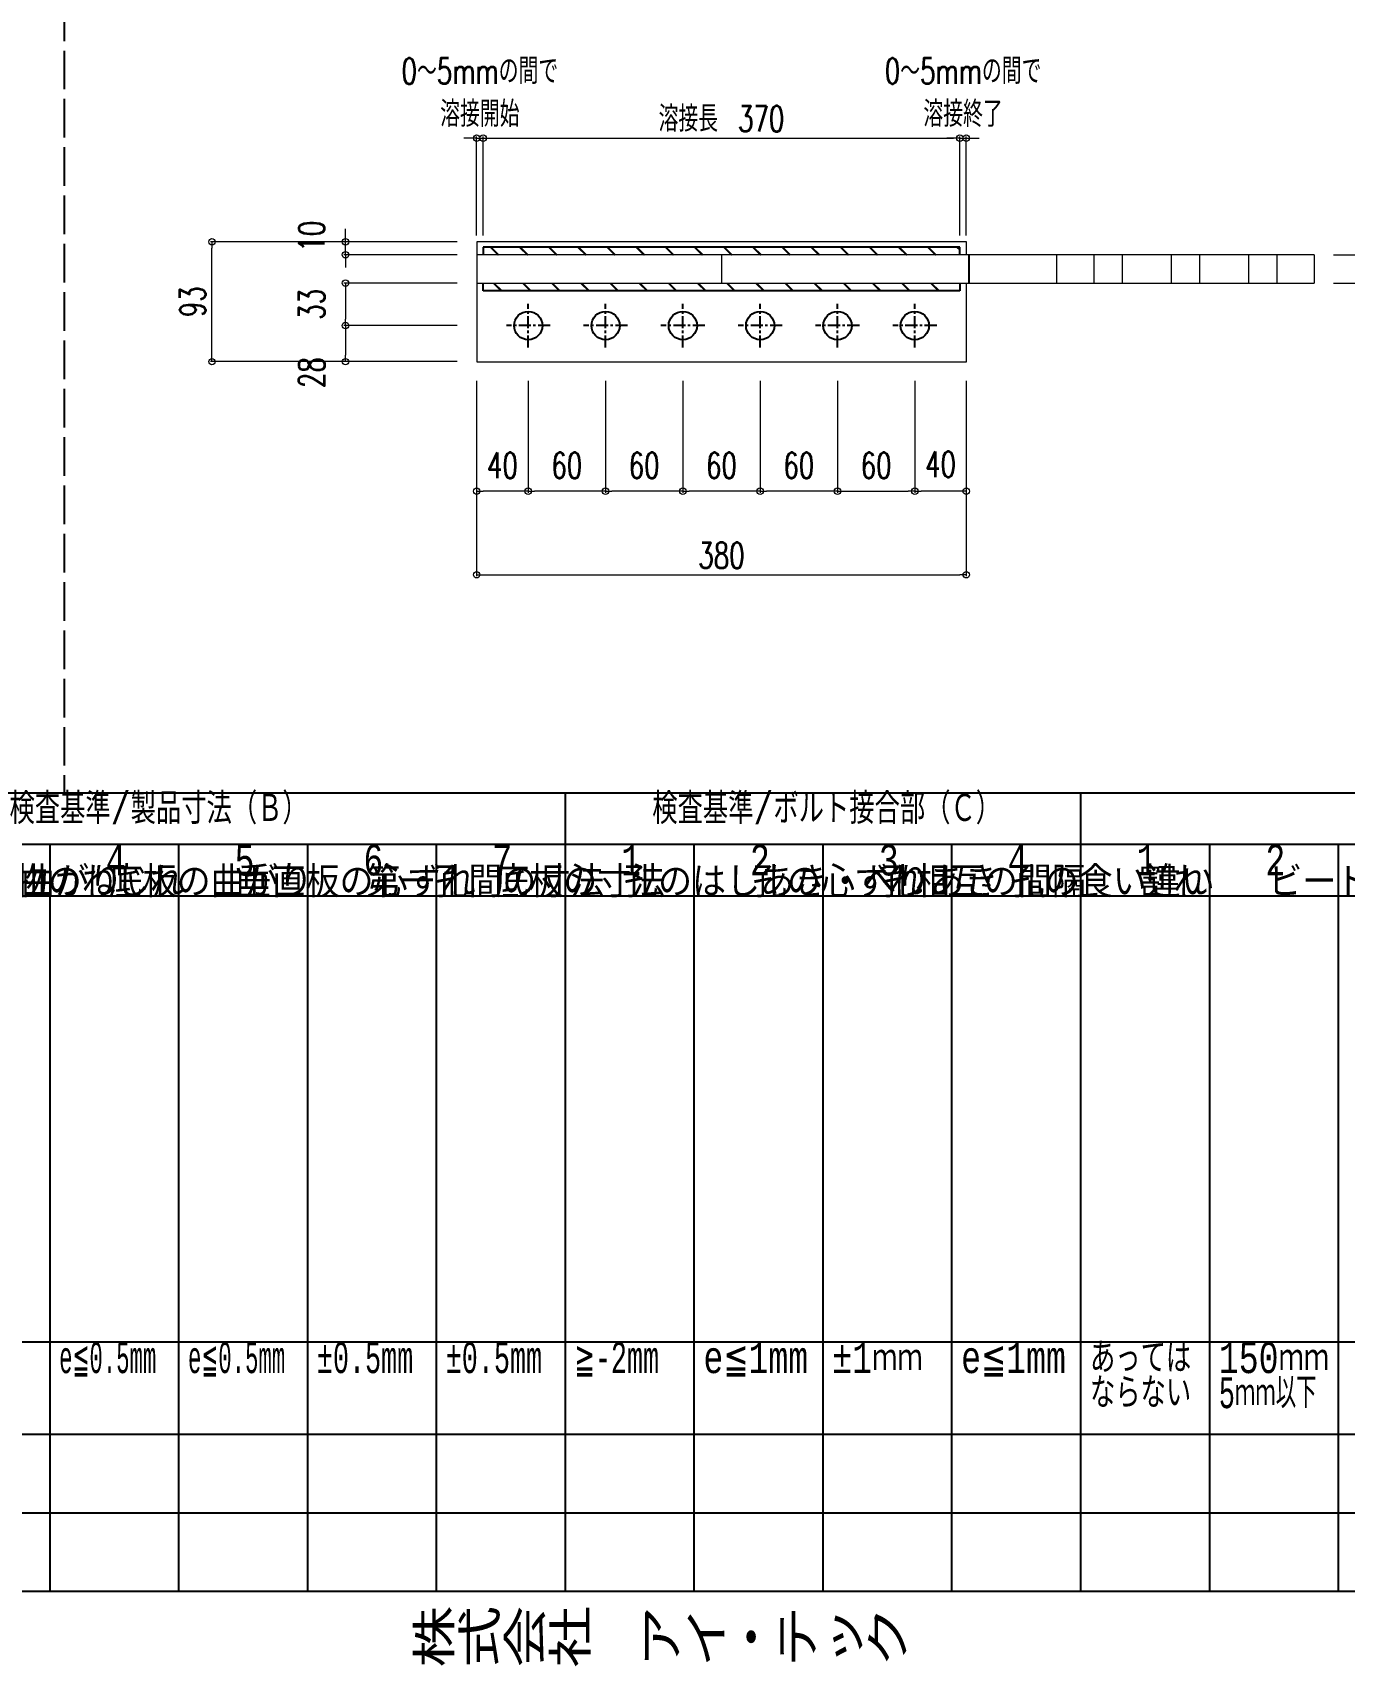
# Model space of a CAD drawing. Header units: millimetres. Extents: x -11384 to 29624, y 0 to 17788.
# Drawn here: x 4631 to 5648, y 2398 to 3666 of the extents above; entities that cross this region are included whole.
import ezdxf
from ezdxf.enums import TextEntityAlignment as Align

# ---------------------------------------------------------------- set-up
doc = ezdxf.new("R2010")
doc.units = ezdxf.units.MM
doc.header["$LTSCALE"] = 5
for name, pattern in [('ACAD_ISO03W100', [30, 12, -18]), ('CENTER1', [10, 6.25, -1.25, 1.25, -1.25]), ('DASHED', [7.5, 6, -1.5])]:
    doc.linetypes.add(name, pattern=pattern)
doc.layers.get('0').update_dxf_attribs({"color": 255})
doc.layers.get('DEFPOINTS').update_dxf_attribs({"color": 255})
for name, color, linetype in [('LAYER6', 7, 'Continuous'), ('寸法', 4, 'Continuous'), ('文字', 7, 'Continuous'), ('溶接', 241, 'Continuous'), ('補助線', 7, 'ACAD_ISO03W100'), ('金物', 142, 'Continuous')]:
    doc.layers.add(name, color=color, linetype=linetype)
doc.styles.add('DLSTANDARD1', font='monotxt.shx', dxfattribs={"width": 0.6, "bigfont": 'extfont'})
doc.styles.add('KANJI', font='simplex.shx', dxfattribs={"width": 0.7, "bigfont": 'extfont2.shx'})
doc.styles.get("Standard").update_dxf_attribs({"font": 'simplex.shx', "width": 0.7, "height": 2.5, "bigfont": '@extfont2.shx'})
doc.styles.add('TATEGAKI', font='txt', dxfattribs={"bigfont": 'bigfont.shx'})
doc.dimstyles.new('一般寸法-小さめ', dxfattribs={"dimscale": 10, "dimtxt": 2, "dimasz": 0.5, "dimexe": 0.125, "dimexo": 1.5, "dimgap": 0.5, "dimtad": 1, "dimtxsty": 'KANJI', "dimblk": 'ORIGIN', "dimcen": 0, "dimclrd": 256, "dimclre": 256, "dimclrt": 256, "dimadec": 0, "dimazin": 0, "dimtfac": 1, "dimtmove": 2, "dimatfit": 2, "dimfxl": 0, "dimtolj": 2, "dimlwd": 5, "dimlwe": 5, "dimarcsym": 0})

# ---------------------------------------------------------------- blocks, each defined once
blk = doc.blocks.new('_Origin')
at = {"color": 0, "linetype": 'ByBlock', "lineweight": -2}
blk.add_line((0, 0), (-1, 0), dxfattribs=at)
blk.add_circle((0, 0), 0.5, dxfattribs=at)
blk = doc.blocks.new('*D747')
at = {"layer": 'DEFPOINTS', "color": 0, "transparency": 16777216}
for p in [(4975.1, 3471.6), (4873.3, 3438.6), (4975.1, 3438.6)]:
    blk.add_point(p, dxfattribs=at)
at = {"layer": '寸法', "lineweight": 5, "transparency": 16777216}
for p, q in [((4960.1, 3471.6), (4872.1, 3471.6)), ((4873.3, 3466.6), (4873.3, 3443.6)), ((4960.1, 3438.6), (4872.1, 3438.6))]:
    blk.add_line(p, q, dxfattribs=at)
at = {"layer": '寸法', "lineweight": 5, "transparency": 16777216, "xscale": 5, "yscale": 5, "zscale": 5}
for p, rotation in [((4873.3, 3471.6), 90), ((4873.3, 3438.6), 270)]:
    blk.add_blockref('_Origin', p, dxfattribs=dict(at, rotation=rotation))
at = {"layer": '寸法', "transparency": 16777216, "insert": (4847.1, 3455.1), "char_height": 20, "attachment_point": 5, "rotation": 90, "style": 'KANJI'}
blk.add_mtext('\\A2;33', dxfattribs=at)
blk = doc.blocks.new('*D748')
at = {"layer": 'DEFPOINTS', "color": 0, "transparency": 16777216}
for p in [(5625.1, 3493.6), (5791.3, 3493.6), (5625.1, 3471.6)]:
    blk.add_point(p, dxfattribs=at)
at = {"layer": '寸法', "lineweight": 5, "transparency": 16777216}
for p, q in [((5640.1, 3493.6), (5792.5, 3493.6)), ((5791.3, 3476.6), (5791.3, 3488.6)), ((5640.1, 3471.6), (5792.5, 3471.6))]:
    blk.add_line(p, q, dxfattribs=at)
at = {"layer": '寸法', "lineweight": 5, "transparency": 16777216, "xscale": 5, "yscale": 5, "zscale": 5}
for p, rotation in [((5791.3, 3493.6), 90), ((5791.3, 3471.6), 270)]:
    blk.add_blockref('_Origin', p, dxfattribs=dict(at, rotation=rotation))
at = {"layer": '寸法', "transparency": 16777216, "insert": (5766.3, 3443.7), "char_height": 20, "attachment_point": 5, "rotation": 90, "style": 'KANJI'}
blk.add_mtext('\\A2;22', dxfattribs=at)
blk = doc.blocks.new('*D758')
at = {"layer": 'DEFPOINTS', "color": 0, "transparency": 16777216}
for p in [(4769.7, 3503.6), (4975.1, 3503.6), (4975.1, 3410.6)]:
    blk.add_point(p, dxfattribs=at)
at = {"layer": '寸法', "lineweight": 5, "transparency": 16777216}
for p, q in [((4960.1, 3503.6), (4768.5, 3503.6)), ((4769.7, 3415.6), (4769.7, 3498.6)), ((4960.1, 3410.6), (4768.5, 3410.6))]:
    blk.add_line(p, q, dxfattribs=at)
at = {"layer": '寸法', "lineweight": 5, "transparency": 16777216, "xscale": 5, "yscale": 5, "zscale": 5}
for p, rotation in [((4769.7, 3503.6), 90), ((4769.7, 3410.6), 270)]:
    blk.add_blockref('_Origin', p, dxfattribs=dict(at, rotation=rotation))
at = {"layer": '寸法', "transparency": 16777216, "insert": (4754.7, 3457.1), "char_height": 20, "attachment_point": 5, "rotation": 90, "style": 'KANJI'}
blk.add_mtext('\\A2;93', dxfattribs=at)
blk = doc.blocks.new('*D749')
at = {"layer": 'DEFPOINTS', "color": 0, "transparency": 16777216}
for p in [(4873.3, 3503.6), (4975.1, 3503.6), (4975.1, 3493.6)]:
    blk.add_point(p, dxfattribs=at)
at = {"layer": '寸法', "lineweight": 5, "transparency": 16777216}
for p, q in [((4873.3, 3508.6), (4873.3, 3513.6)), ((4960.1, 3503.6), (4872.1, 3503.6)), ((4873.3, 3493.6), (4873.3, 3503.6)), ((4960.1, 3493.6), (4872.1, 3493.6)), ((4873.3, 3488.6), (4873.3, 3483.6))]:
    blk.add_line(p, q, dxfattribs=at)
at = {"layer": '寸法', "lineweight": 5, "transparency": 16777216, "xscale": 5, "yscale": 5, "zscale": 5}
for p, rotation in [((4873.3, 3503.6), 270), ((4873.3, 3493.6), 90)]:
    blk.add_blockref('_Origin', p, dxfattribs=dict(at, rotation=rotation))
at = {"layer": '寸法', "transparency": 16777216, "insert": (4847.1, 3508), "char_height": 20, "attachment_point": 5, "rotation": 90, "style": 'KANJI'}
blk.add_mtext('\\A2;10', dxfattribs=at)
blk = doc.blocks.new('*D750')
at = {"layer": 'DEFPOINTS', "color": 0, "transparency": 16777216}
for p in [(4975.1, 3438.6), (4873.3, 3410.6), (4975.1, 3410.6)]:
    blk.add_point(p, dxfattribs=at)
at = {"layer": '寸法', "lineweight": 5, "transparency": 16777216}
for p, q in [((4960.1, 3438.6), (4872.1, 3438.6)), ((4873.3, 3433.6), (4873.3, 3415.6)), ((4960.1, 3410.6), (4872.1, 3410.6))]:
    blk.add_line(p, q, dxfattribs=at)
at = {"layer": '寸法', "lineweight": 5, "transparency": 16777216, "xscale": 5, "yscale": 5, "zscale": 5}
for p, rotation in [((4873.3, 3438.6), 90), ((4873.3, 3410.6), 270)]:
    blk.add_blockref('_Origin', p, dxfattribs=dict(at, rotation=rotation))
at = {"layer": '寸法', "transparency": 16777216, "insert": (4847.1, 3402.1), "char_height": 20, "attachment_point": 5, "rotation": 90, "style": 'KANJI'}
blk.add_mtext('\\A2;28', dxfattribs=at)
blk = doc.blocks.new('*D759')
at = {"layer": 'DEFPOINTS', "color": 0, "transparency": 16777216}
for p in [(4975.1, 3410.6), (5355.1, 3410.6), (5355.1, 3245.2)]:
    blk.add_point(p, dxfattribs=at)
at = {"layer": '寸法', "lineweight": 5, "transparency": 16777216}
for p, q in [((4975.1, 3395.6), (4975.1, 3244)), ((5355.1, 3395.6), (5355.1, 3244)), ((4980.1, 3245.2), (5350.1, 3245.2))]:
    blk.add_line(p, q, dxfattribs=at)
at = {"layer": '寸法', "lineweight": 5, "transparency": 16777216, "xscale": 5, "yscale": 5, "zscale": 5, "rotation": 180}
blk.add_blockref('_Origin', (4975.1, 3245.2), dxfattribs=at)
at = {"layer": '寸法', "lineweight": 5, "transparency": 16777216, "xscale": 5, "yscale": 5, "zscale": 5}
blk.add_blockref('_Origin', (5355.1, 3245.2), dxfattribs=at)
at = {"layer": '寸法', "transparency": 16777216, "insert": (5165.1, 3260.2), "char_height": 20, "attachment_point": 5, "style": 'KANJI'}
blk.add_mtext('\\A2;380', dxfattribs=at)
blk = doc.blocks.new('*D751')
at = {"layer": 'DEFPOINTS', "color": 0, "transparency": 16777216}
for p in [(5075.1, 3410.6), (5135.1, 3410.6), (5075.1, 3310.1)]:
    blk.add_point(p, dxfattribs=at)
at = {"layer": '寸法', "lineweight": 5, "transparency": 16777216}
for p, q in [((5075.1, 3395.6), (5075.1, 3308.9)), ((5135.1, 3395.6), (5135.1, 3308.9)), ((5130.1, 3310.1), (5080.1, 3310.1))]:
    blk.add_line(p, q, dxfattribs=at)
at = {"layer": '寸法', "lineweight": 5, "transparency": 16777216, "xscale": 5, "yscale": 5, "zscale": 5, "rotation": 180}
blk.add_blockref('_Origin', (5075.1, 3310.1), dxfattribs=at)
at = {"layer": '寸法', "lineweight": 5, "transparency": 16777216, "xscale": 5, "yscale": 5, "zscale": 5}
blk.add_blockref('_Origin', (5135.1, 3310.1), dxfattribs=at)
at = {"layer": '寸法', "transparency": 16777216, "insert": (5105.1, 3330.1), "char_height": 20, "attachment_point": 5, "style": 'KANJI'}
blk.add_mtext('\\A2;60', dxfattribs=at)
blk = doc.blocks.new('*D752')
at = {"layer": 'DEFPOINTS', "color": 0, "transparency": 16777216}
for p in [(4975.1, 3410.6), (5015.1, 3410.6), (4975.1, 3310.1)]:
    blk.add_point(p, dxfattribs=at)
at = {"layer": '寸法', "lineweight": 5, "transparency": 16777216}
for p, q in [((4975.1, 3395.6), (4975.1, 3308.9)), ((5015.1, 3395.6), (5015.1, 3308.9)), ((5010.1, 3310.1), (4980.1, 3310.1))]:
    blk.add_line(p, q, dxfattribs=at)
at = {"layer": '寸法', "lineweight": 5, "transparency": 16777216, "xscale": 5, "yscale": 5, "zscale": 5, "rotation": 180}
blk.add_blockref('_Origin', (4975.1, 3310.1), dxfattribs=at)
at = {"layer": '寸法', "lineweight": 5, "transparency": 16777216, "xscale": 5, "yscale": 5, "zscale": 5}
blk.add_blockref('_Origin', (5015.1, 3310.1), dxfattribs=at)
at = {"layer": '寸法', "transparency": 16777216, "insert": (4995.1, 3330.1), "char_height": 20, "attachment_point": 5, "style": 'KANJI'}
blk.add_mtext('\\A2;40', dxfattribs=at)
blk = doc.blocks.new('*D753')
at = {"layer": 'DEFPOINTS', "color": 0, "transparency": 16777216}
for p in [(5195.1, 3410.6), (5255.1, 3410.6), (5195.1, 3310.1)]:
    blk.add_point(p, dxfattribs=at)
at = {"layer": '寸法', "lineweight": 5, "transparency": 16777216}
for p, q in [((5195.1, 3395.6), (5195.1, 3308.9)), ((5255.1, 3395.6), (5255.1, 3308.9)), ((5250.1, 3310.1), (5200.1, 3310.1))]:
    blk.add_line(p, q, dxfattribs=at)
at = {"layer": '寸法', "lineweight": 5, "transparency": 16777216, "xscale": 5, "yscale": 5, "zscale": 5, "rotation": 180}
blk.add_blockref('_Origin', (5195.1, 3310.1), dxfattribs=at)
at = {"layer": '寸法', "lineweight": 5, "transparency": 16777216, "xscale": 5, "yscale": 5, "zscale": 5}
blk.add_blockref('_Origin', (5255.1, 3310.1), dxfattribs=at)
at = {"layer": '寸法', "transparency": 16777216, "insert": (5225.1, 3330.1), "char_height": 20, "attachment_point": 5, "style": 'KANJI'}
blk.add_mtext('\\A2;60', dxfattribs=at)
blk = doc.blocks.new('*D754')
at = {"layer": 'DEFPOINTS', "color": 0, "transparency": 16777216}
for p in [(5255.1, 3410.6), (5315.1, 3410.6), (5315.1, 3310.1)]:
    blk.add_point(p, dxfattribs=at)
at = {"layer": '寸法', "lineweight": 5, "transparency": 16777216}
for p, q in [((5255.1, 3395.6), (5255.1, 3308.9)), ((5315.1, 3395.6), (5315.1, 3308.9)), ((5260.1, 3310.1), (5310.1, 3310.1))]:
    blk.add_line(p, q, dxfattribs=at)
at = {"layer": '寸法', "lineweight": 5, "transparency": 16777216, "xscale": 5, "yscale": 5, "zscale": 5, "rotation": 180}
blk.add_blockref('_Origin', (5255.1, 3310.1), dxfattribs=at)
at = {"layer": '寸法', "lineweight": 5, "transparency": 16777216, "xscale": 5, "yscale": 5, "zscale": 5}
blk.add_blockref('_Origin', (5315.1, 3310.1), dxfattribs=at)
at = {"layer": '寸法', "transparency": 16777216, "insert": (5285.1, 3330.1), "char_height": 20, "attachment_point": 5, "style": 'KANJI'}
blk.add_mtext('\\A2;60', dxfattribs=at)
blk = doc.blocks.new('*D755')
at = {"layer": 'DEFPOINTS', "color": 0, "transparency": 16777216}
for p in [(5315.1, 3410.6), (5355.1, 3410.6), (5315.1, 3310.1)]:
    blk.add_point(p, dxfattribs=at)
at = {"layer": '寸法', "lineweight": 5, "transparency": 16777216}
for p, q in [((5315.1, 3395.6), (5315.1, 3308.9)), ((5355.1, 3395.6), (5355.1, 3308.9)), ((5350.1, 3310.1), (5320.1, 3310.1))]:
    blk.add_line(p, q, dxfattribs=at)
at = {"layer": '寸法', "lineweight": 5, "transparency": 16777216, "xscale": 5, "yscale": 5, "zscale": 5, "rotation": 180}
blk.add_blockref('_Origin', (5315.1, 3310.1), dxfattribs=at)
at = {"layer": '寸法', "lineweight": 5, "transparency": 16777216, "xscale": 5, "yscale": 5, "zscale": 5}
blk.add_blockref('_Origin', (5355.1, 3310.1), dxfattribs=at)
at = {"layer": '寸法', "transparency": 16777216, "insert": (5335.1, 3330.9), "char_height": 20, "attachment_point": 5, "style": 'KANJI'}
blk.add_mtext('\\A2;40', dxfattribs=at)
blk = doc.blocks.new('*D756')
at = {"layer": 'DEFPOINTS', "color": 0, "transparency": 16777216}
for p in [(5135.1, 3410.6), (5195.1, 3410.6), (5135.1, 3310.1)]:
    blk.add_point(p, dxfattribs=at)
at = {"layer": '寸法', "lineweight": 5, "transparency": 16777216}
for p, q in [((5135.1, 3395.6), (5135.1, 3308.9)), ((5195.1, 3395.6), (5195.1, 3308.9)), ((5190.1, 3310.1), (5140.1, 3310.1))]:
    blk.add_line(p, q, dxfattribs=at)
at = {"layer": '寸法', "lineweight": 5, "transparency": 16777216, "xscale": 5, "yscale": 5, "zscale": 5, "rotation": 180}
blk.add_blockref('_Origin', (5135.1, 3310.1), dxfattribs=at)
at = {"layer": '寸法', "lineweight": 5, "transparency": 16777216, "xscale": 5, "yscale": 5, "zscale": 5}
blk.add_blockref('_Origin', (5195.1, 3310.1), dxfattribs=at)
at = {"layer": '寸法', "transparency": 16777216, "insert": (5165.1, 3330.1), "char_height": 20, "attachment_point": 5, "style": 'KANJI'}
blk.add_mtext('\\A2;60', dxfattribs=at)
blk = doc.blocks.new('*D757')
at = {"layer": 'DEFPOINTS', "color": 0, "transparency": 16777216}
for p in [(5015.1, 3410.6), (5075.1, 3410.6), (5015.1, 3310.1)]:
    blk.add_point(p, dxfattribs=at)
at = {"layer": '寸法', "lineweight": 5, "transparency": 16777216}
for p, q in [((5015.1, 3395.6), (5015.1, 3308.9)), ((5075.1, 3395.6), (5075.1, 3308.9)), ((5070.1, 3310.1), (5020.1, 3310.1))]:
    blk.add_line(p, q, dxfattribs=at)
at = {"layer": '寸法', "lineweight": 5, "transparency": 16777216, "xscale": 5, "yscale": 5, "zscale": 5, "rotation": 180}
blk.add_blockref('_Origin', (5015.1, 3310.1), dxfattribs=at)
at = {"layer": '寸法', "lineweight": 5, "transparency": 16777216, "xscale": 5, "yscale": 5, "zscale": 5}
blk.add_blockref('_Origin', (5075.1, 3310.1), dxfattribs=at)
at = {"layer": '寸法', "transparency": 16777216, "insert": (5045.1, 3330.1), "char_height": 20, "attachment_point": 5, "style": 'KANJI'}
blk.add_mtext('\\A2;60', dxfattribs=at)
blk = doc.blocks.new('*D772')
at = {"layer": 'DEFPOINTS', "color": 0, "linetype": 'Continuous', "transparency": 16777216}
for p in [(4980.1, 3584.1), (4975.1, 3493.6), (4980.1, 3493.6)]:
    blk.add_point(p, dxfattribs=at)
at = {"layer": '寸法', "linetype": 'Continuous', "lineweight": 5, "transparency": 16777216}
for p, q in [((4970.1, 3584.1), (4965.1, 3584.1)), ((4975.1, 3508.6), (4975.1, 3585.3)), ((4975.1, 3584.1), (4980.1, 3584.1)), ((4980.1, 3508.6), (4980.1, 3585.3)), ((4985.1, 3584.1), (4990.1, 3584.1))]:
    blk.add_line(p, q, dxfattribs=at)
at = {"layer": '寸法', "linetype": 'Continuous', "lineweight": 5, "transparency": 16777216, "xscale": 5, "yscale": 5, "zscale": 5}
blk.add_blockref('_Origin', (4975.1, 3584.1), dxfattribs=at)
at = {"layer": '寸法', "linetype": 'Continuous', "lineweight": 5, "transparency": 16777216, "xscale": 5, "yscale": 5, "zscale": 5, "rotation": 180}
blk.add_blockref('_Origin', (4980.1, 3584.1), dxfattribs=at)
at = {"layer": '寸法', "linetype": 'Continuous', "transparency": 16777216, "insert": (4977.6, 3619.5), "char_height": 20, "attachment_point": 5, "style": 'KANJI'}
blk.add_mtext('\\A2;0～5mmの間で\\P溶接開始', dxfattribs=at)
blk = doc.blocks.new('*D773')
at = {"layer": 'DEFPOINTS', "color": 0, "linetype": 'Continuous', "transparency": 16777216}
for p in [(5350.1, 3584.1), (4980.1, 3493.6), (5350.1, 3493.6)]:
    blk.add_point(p, dxfattribs=at)
at = {"layer": '寸法', "linetype": 'Continuous', "lineweight": 5, "transparency": 16777216}
for p, q in [((4980.1, 3508.6), (4980.1, 3585.3)), ((4985.1, 3584.1), (5345.1, 3584.1)), ((5350.1, 3508.6), (5350.1, 3585.3))]:
    blk.add_line(p, q, dxfattribs=at)
at = {"layer": '寸法', "linetype": 'Continuous', "lineweight": 5, "transparency": 16777216, "xscale": 5, "yscale": 5, "zscale": 5, "rotation": 180}
blk.add_blockref('_Origin', (4980.1, 3584.1), dxfattribs=at)
at = {"layer": '寸法', "linetype": 'Continuous', "lineweight": 5, "transparency": 16777216, "xscale": 5, "yscale": 5, "zscale": 5}
blk.add_blockref('_Origin', (5350.1, 3584.1), dxfattribs=at)
at = {"layer": '寸法', "linetype": 'Continuous', "transparency": 16777216, "insert": (5165.1, 3599.1), "char_height": 20, "attachment_point": 5, "style": 'KANJI'}
blk.add_mtext('\\A2;溶接長\u3000370', dxfattribs=at)
blk = doc.blocks.new('*D774')
at = {"layer": 'DEFPOINTS', "color": 0, "linetype": 'Continuous', "transparency": 16777216}
for p in [(5355.1, 3584.1), (5350.1, 3493.6), (5355.1, 3493.6)]:
    blk.add_point(p, dxfattribs=at)
at = {"layer": '寸法', "linetype": 'Continuous', "lineweight": 5, "transparency": 16777216}
for p, q in [((5345.1, 3584.1), (5340.1, 3584.1)), ((5350.1, 3508.6), (5350.1, 3585.3)), ((5350.1, 3584.1), (5355.1, 3584.1)), ((5355.1, 3508.6), (5355.1, 3585.3)), ((5360.1, 3584.1), (5365.1, 3584.1))]:
    blk.add_line(p, q, dxfattribs=at)
at = {"layer": '寸法', "linetype": 'Continuous', "lineweight": 5, "transparency": 16777216, "xscale": 5, "yscale": 5, "zscale": 5}
blk.add_blockref('_Origin', (5350.1, 3584.1), dxfattribs=at)
at = {"layer": '寸法', "linetype": 'Continuous', "lineweight": 5, "transparency": 16777216, "xscale": 5, "yscale": 5, "zscale": 5, "rotation": 180}
blk.add_blockref('_Origin', (5355.1, 3584.1), dxfattribs=at)
at = {"layer": '寸法', "linetype": 'Continuous', "transparency": 16777216, "insert": (5352.6, 3619.5), "char_height": 20, "attachment_point": 5, "style": 'KANJI'}
blk.add_mtext('\\A2;0～5mmの間で\\P溶接終了', dxfattribs=at)

msp = doc.modelspace()

# ---------------------------------------------------------------- hatches: boundary and pattern name
at = {"layer": '溶接', "ltscale": 6}
h = msp.add_hatch(dxfattribs=at)
h.set_pattern_fill('JIS_LC_20', color=256, scale=0.8, angle=90)
h.set_pattern_definition([(135, (3070.142, 414.585), (-11.31371, -11.31371), []), (135, (3070.142, 414.905), (-11.31371, -11.31371), [])])
h.paths.add_polyline_path([(5158.142, 3493.585), (4980.142, 3493.585), (4980.142, 3499.585), (5158.142, 3499.585)])
h.paths.add_polyline_path([(5341.142, 3493.585), (5158.142, 3493.585), (5158.142, 3499.585), (5341.142, 3499.585)])
h.paths.add_polyline_path([(5350.142, 3493.585), (5341.142, 3493.585), (5341.142, 3499.585), (5350.142, 3499.585)])
h = msp.add_hatch(dxfattribs=at)
h.set_pattern_fill('JIS_LC_20', color=256, scale=0.8, angle=90)
h.set_pattern_definition([(135, (3070.142, 411.585), (-11.31371, -11.31371), []), (135, (3070.142, 411.905), (-11.31371, -11.31371), [])])
h.paths.add_polyline_path([(5158.142, 3471.585), (4980.142, 3471.585), (4980.142, 3465.585), (5158.142, 3465.585)])
h.paths.add_polyline_path([(5341.142, 3471.585), (5158.142, 3471.585), (5158.142, 3465.585), (5341.142, 3465.585)])
h.paths.add_polyline_path([(5350.142, 3471.585), (5341.142, 3471.585), (5341.142, 3465.585), (5350.142, 3465.585)])

# ---------------------------------------------------------------- linework, layer by layer
at = {"linetype": 'DASHED', "lineweight": -3}
msp.add_line((4654.899, 4552), (4654.899, 3076), dxfattribs=at)
at = {"linetype": 'Continuous', "lineweight": -3}
for p, q in [((3444, 3076), (6648, 3076)), ((3444, 3036), (6648, 3036)), ((3444, 2996), (6344, 2996)), ((3444, 2649.709), (6344, 2649.709)), ((3444, 2577.936), (6344, 2577.936)), ((3444, 2516.968), (6344, 2516.968))]:
    msp.add_line(p, q, dxfattribs=at)
msp.add_lwpolyline([(3444, 4672), (6648, 4672), (6648, 2456), (3444, 2456)], close=True, dxfattribs=at)
at = {"layer": '寸法', "linetype": 'CENTER1', "ltscale": 0.3}
for p, q in [((5015.142, 3421.585), (5015.142, 3455.585)), ((5075.142, 3421.585), (5075.142, 3455.585)), ((5135.142, 3421.585), (5135.142, 3455.585)), ((5195.142, 3421.585), (5195.142, 3455.585)), ((5255.142, 3421.585), (5255.142, 3455.585)), ((5315.142, 3421.585), (5315.142, 3455.585)), ((5032.142, 3438.585), (4998.142, 3438.585)), ((5092.142, 3438.585), (5058.142, 3438.585)), ((5152.142, 3438.585), (5118.142, 3438.585)), ((5212.142, 3438.585), (5178.142, 3438.585)), ((5272.142, 3438.585), (5238.142, 3438.585)), ((5332.142, 3438.585), (5298.142, 3438.585))]:
    msp.add_line(p, q, dxfattribs=at)
at = {"layer": '寸法', "linetype": 'Continuous'}
for p, q in [((5044, 2456), (5044, 3076)), ((5444, 2456), (5444, 3076)), ((4644, 2456), (4644, 3036)), ((4744, 2456), (4744, 3036)), ((4844, 2456), (4844, 3036)), ((4944, 2456), (4944, 3036)), ((5144, 2456), (5144, 3036)), ((5244, 2456), (5244, 3036)), ((5344, 2456), (5344, 3036)), ((5544, 2456), (5544, 3036)), ((5644, 2456), (5644, 3036))]:
    msp.add_line(p, q, dxfattribs=at)
at = {"layer": '溶接'}
for p, q in [((5350.142, 3499.585), (4980.142, 3499.585)), ((5350.142, 3493.585), (5350.142, 3499.585)), ((5350.142, 3465.585), (4980.142, 3465.585)), ((5350.142, 3471.585), (5350.142, 3465.585))]:
    msp.add_line(p, q, dxfattribs=at)
at = {"layer": '溶接', "linetype": 'Continuous'}
for p, q in [((4980.142, 3499.585), (4980.142, 3493.585)), ((4980.142, 3465.585), (4980.142, 3471.585))]:
    msp.add_line(p, q, dxfattribs=at)
at = {"layer": '補助線', "lineweight": 18}
for p, q in [((5454.142, 3493.585), (5454.142, 3471.585)), ((5476.142, 3493.585), (5476.142, 3471.585)), ((5514.142, 3493.585), (5514.142, 3471.585)), ((5536.142, 3493.585), (5536.142, 3471.585)), ((5574.142, 3493.585), (5574.142, 3471.585)), ((5596.142, 3493.585), (5596.142, 3471.585))]:
    msp.add_line(p, q, dxfattribs=at)
at = {"layer": '金物', "lineweight": 18}
for p, q in [((4975.142, 3503.585), (4975.142, 3410.585)), ((5355.142, 3503.585), (4975.142, 3503.585)), ((5355.142, 3493.585), (5355.142, 3503.585)), ((5625.142, 3493.585), (4975.142, 3493.585)), ((5165.142, 3493.585), (5165.142, 3471.585)), ((5165.142, 3493.585), (5165.142, 3471.585)), ((5165.142, 3493.585), (5165.142, 3474.585)), ((5425.142, 3493.585), (5425.142, 3471.585)), ((5625.142, 3493.585), (5625.142, 3471.585)), ((4975.142, 3471.585), (5625.142, 3471.585)), ((5355.142, 3410.585), (5355.142, 3471.585)), ((4975.142, 3410.585), (5355.142, 3410.585))]:
    msp.add_line(p, q, dxfattribs=at)
at = {"layer": '金物', "ltscale": 2}
msp.add_line((5357.142, 3493.585), (5357.142, 3471.585), dxfattribs=at)
at = {"layer": '金物', "ltscale": 2.5}
for centre in [(5015.142, 3438.585), (5075.142, 3438.585), (5135.142, 3438.585), (5195.142, 3438.585), (5255.142, 3438.585), (5315.142, 3438.585)]:
    msp.add_circle(centre, 11, dxfattribs=at)

# ---------------------------------------------------------------- texts
at = {"layer": 'LAYER6', "color": 0, "linetype": 'Continuous', "lineweight": -3, "width": 0.8}
msp.add_text('株式会社\u3000アイ・テック', height=40, dxfattribs=at).set_placement((4924.093, 2398.755))
msp.add_text('株式会社\u3000アイ・テック', height=40, dxfattribs=at).set_placement((4924.093, 2398.755))
at = {"layer": '文字', "color": 0, "linetype": 'Continuous', "ltscale": 6, "style": 'DLSTANDARD1'}
for s, width, p in [('検査基準/製品寸法（Ｂ）', 0.74375, (4612.562, 3044.574)), ('検査基準/ボルト接合部（Ｃ）', 0.74375, (5111.39, 3044.574)), ('4', 0.74375, (4687.207, 3004.574)), ('5', 0.74375, (4787.207, 3004.574)), ('6', 0.74375, (4887.207, 3004.574)), ('7', 0.74375, (4987.207, 3004.574)), ('1', 0.74375, (5087.207, 3004.574)), ('2', 0.74375, (5187.207, 3004.574)), ('3', 0.74375, (5287.207, 3004.574)), ('4', 0.74375, (5387.207, 3004.574)), ('1', 0.74375, (5487.207, 3004.574)), ('2', 0.74375, (5587.207, 3004.574)), ('あっては', 0.74375, (5451.094, 2618.284)), ('e≦0.5mm', 0.5, (4651.094, 2618.284)), ('e≦0.5mm', 0.5, (4751.094, 2618.284)), ('±0.5mm', 0.6, (4851.094, 2618.284)), ('±0.5mm', 0.6, (4951.094, 2618.284)), ('≧-2mm', 0.6, (5051.094, 2618.284)), ('e≦1mm', 0.74375, (5151.094, 2618.284)), ('±1ｍｍ', 0.74375, (5251.094, 2618.284)), ('e≦1mm', 0.74375, (5351.094, 2618.284)), ('150ｍｍ', 0.74375, (5551.094, 2618.284)), ('ならない', 0.74375, (5451.094, 2591.08)), ('5ｍｍ以下', 0.6, (5551.094, 2591.08))]:
    msp.add_text(s, height=24, dxfattribs=dict(at, width=width)).set_placement(p, align=Align.BOTTOM_LEFT)
at = {"layer": '文字', "color": 0, "linetype": 'Continuous', "ltscale": 6, "style": 'TATEGAKI'}
for s, p in [('垂直板平面曲がり', (4489.476, 2987.673)), ('金物のねじれ', (4589.476, 2987.673)), ('底板の曲がり', (4689.476, 2987.673)), ('垂直板の心ずれ', (4789.476, 2987.673)), ('第一孔間の寸法', (4889.476, 2987.673)), ('底板の寸法', (4989.476, 2987.673)), ('孔のはしあき・へりあき', (5089.476, 2987.673)), ('孔の心ずれ', (5189.476, 2987.673)), ('孔相互の間隔', (5289.476, 2987.673)), ('孔の食い違い', (5389.476, 2987.673)), ('割れ', (5489.476, 2987.673)), ('ビード表面の不整', (5589.476, 2987.673))]:
    msp.add_text(s, height=24, dxfattribs=at).set_placement(p, align=Align.BOTTOM_LEFT)

# ---------------------------------------------------------------- dimensions: what is measured, and where the dimension line sits
at = {"layer": '寸法', "linetype": 'Continuous'}
for base, p1, p2, text, picture, middle in [((4980.142, 3584.064), (4975.142, 3493.585), (4980.142, 3493.585), '0～<>mmの間で\\P溶接開始', '*D772', (4977.642, 3619.481)), ((5355.142, 3584.064), (5350.142, 3493.585), (5355.142, 3493.585), '0～<>mmの間で\\P溶接終了', '*D774', (5352.642, 3619.481)), ((5350.142, 3584.064), (4980.142, 3493.585), (5350.142, 3493.585), '溶接長\u3000<>', '*D773', (5165.142, 3599.064))]:
    dim = msp.add_linear_dim(base=base, p1=p1, p2=p2, text=text, dimstyle='一般寸法-小さめ', dxfattribs=at)
    dim.commit()
    dim.dimension.update_dxf_attribs({"geometry": picture, "text_midpoint": middle})
at = {"layer": '寸法'}
for base, p1, p2, angle, picture, middle in [((4873.334, 3503.585), (4975.142, 3493.585), (4975.142, 3503.585), 270, '*D749', (4847.084, 3508.042)), ((5791.262, 3493.585), (5625.142, 3471.585), (5625.142, 3493.585), 270, '*D748', (5766.262, 3443.706)), ((4873.334, 3438.585), (4975.142, 3471.585), (4975.142, 3438.585), 90, '*D747', (4847.084, 3455.085)), ((4873.334, 3410.585), (4975.142, 3438.585), (4975.142, 3410.585), 90, '*D750', (4847.084, 3402.141))]:
    dim = msp.add_linear_dim(base=base, p1=p1, p2=p2, angle=angle, dimstyle='一般寸法-小さめ', dxfattribs=at)
    dim.commit()
    dim.dimension.update_dxf_attribs({"geometry": picture, "text_midpoint": middle, "dimtype": 160})
dim = msp.add_linear_dim(base=(4769.715, 3503.585), p1=(4975.142, 3410.585), p2=(4975.142, 3503.585), angle=270, dimstyle='一般寸法-小さめ', dxfattribs=at)
dim.commit()
dim.dimension.update_dxf_attribs({"geometry": '*D758', "text_midpoint": (4754.715, 3457.085)})
dim = msp.add_linear_dim(base=(5355.142, 3245.228), p1=(4975.142, 3410.585), p2=(5355.142, 3410.585), dimstyle='一般寸法-小さめ', dxfattribs=at)
dim.commit()
dim.dimension.update_dxf_attribs({"geometry": '*D759', "text_midpoint": (5165.142, 3260.228)})
for base, p1, p2, picture, middle in [((4975.142, 3310.105), (5015.142, 3410.585), (4975.142, 3410.585), '*D752', (4995.142, 3330.105)), ((5015.142, 3310.105), (5075.142, 3410.585), (5015.142, 3410.585), '*D757', (5045.142, 3330.105)), ((5075.142, 3310.105), (5135.142, 3410.585), (5075.142, 3410.585), '*D751', (5105.142, 3330.105)), ((5135.142, 3310.105), (5195.142, 3410.585), (5135.142, 3410.585), '*D756', (5165.142, 3330.105)), ((5195.142, 3310.105), (5255.142, 3410.585), (5195.142, 3410.585), '*D753', (5225.142, 3330.105)), ((5315.142, 3310.105), (5255.142, 3410.585), (5315.142, 3410.585), '*D754', (5285.142, 3330.105)), ((5315.142, 3310.105), (5355.142, 3410.585), (5315.142, 3410.585), '*D755', (5335.142, 3330.867))]:
    dim = msp.add_linear_dim(base=base, p1=p1, p2=p2, dimstyle='一般寸法-小さめ', dxfattribs=at)
    dim.commit()
    dim.dimension.update_dxf_attribs({"geometry": picture, "text_midpoint": middle, "dimtype": 160})

doc.saveas('drawing.dxf')
